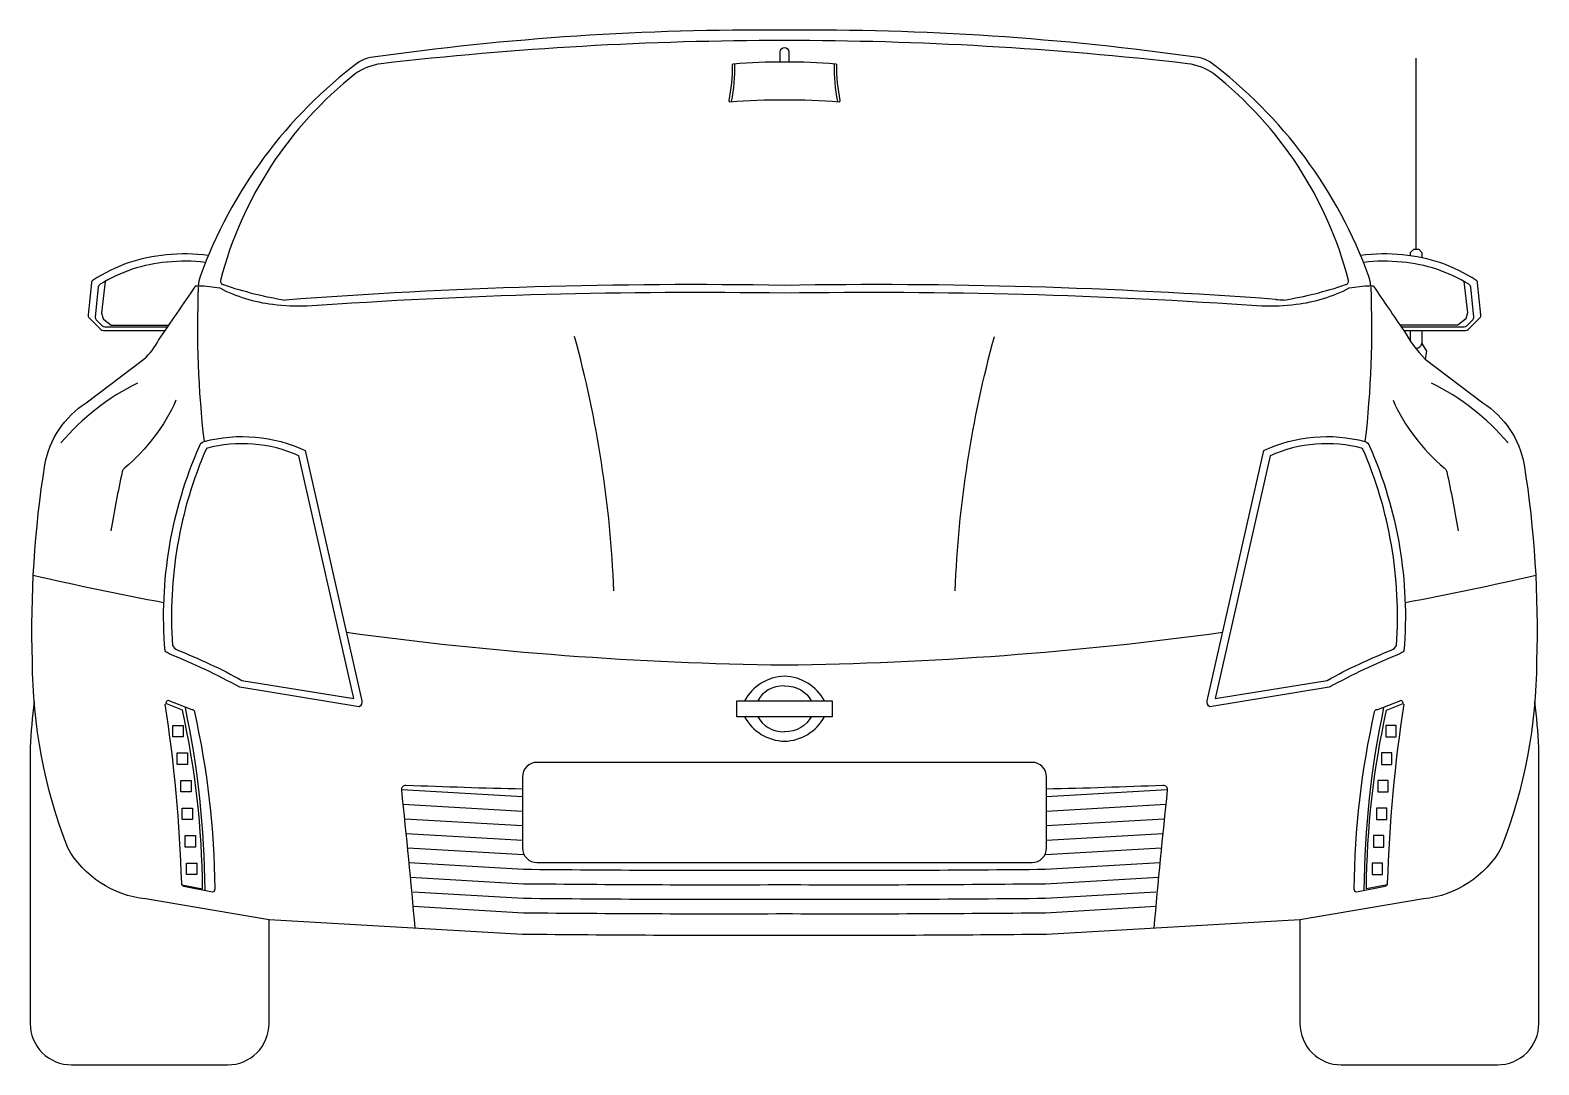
# Model space of a CAD drawing. Header units: millimetres. Extents: x -1041 to 1041, y 0 to 1427.
import ezdxf

# ---------------------------------------------------------------- set-up
doc = ezdxf.new("R2010")
doc.units = ezdxf.units.MM
doc.layers.add('ceco.net 216 Nissan Z350 - front', color=7, linetype='Continuous')

msp = doc.modelspace()

# ---------------------------------------------------------------- linework, layer by layer
at = {"layer": 'ceco.net 216 Nissan Z350 - front'}
for p, q in [((-983.7, 0), (-768.2, 0)), ((768.2, 0), (983.7, 0))]:
    msp.add_line(p, q, dxfattribs=at)
for points in [[(808.8, 1074.2, 0.043849), (806.4, 1087.1, 0.145406), (586.9, 1383.2, 0.08634), (571.4, 1389, 0.037763), (0, 1426.6, 0.037763), (-571.4, 1389, 0.08634), (-586.9, 1383.2, 0.145406), (-806.4, 1087.1, 0.043849), (-808.8, 1074.2)], [(-6, 1382.7), (-6, 1397, -1), (6, 1397), (6, 1382.6)], [(-73.1, 1328.3, 0.052888), (-68.4, 1380.3)], [(68.3, 1380.3, 0.052888), (73.1, 1328.3)], [(854.4, 1012.7, 0.058723), (883.8, 973.2), (963.3, 913.1, -0.207444), (1020.4, 827.6, -0.047714), (1037.6, 556.7, -0.092626), (989, 299.3, -0.243079), (881.7, 228.8), (711.1, 200), (361.4, 179.9, -0.003706), (0, 178.5, -0.003706), (-361.4, 179.9), (-711.1, 200), (-881.7, 228.8, -0.243079), (-989, 299.3, -0.092626), (-1037.6, 556.7, -0.047714), (-1020.4, 827.6, -0.207444), (-963.3, 913.1), (-883.8, 973.2, 0.093647), (-863.8, 999.2, 0.004093), (-812.4, 1074.2), (-800.9, 1074.2), (-779.3, 1071.3, 0.089404), (-706.1, 1048.8, 0.035248), (-658.4, 1046.5, -0.021826), (0, 1064.5, -0.021826), (658.4, 1046.5, 0.035248), (706.1, 1048.8, 0.089404), (779.3, 1071.3), (800.9, 1074.2), (812.4, 1074.2, 0.003352), (854.4, 1012.7), (939.8, 1012.7, 0.198848), (943.4, 1014.2), (959.4, 1030.2, 0.226158), (960.8, 1034.2), (956.2, 1078.4, 0.226245), (954, 1082.1, 0.123256), (852.9, 1116.9, 0.062413), (795.1, 1115.9)], [(-795.1, 1115.9, 0.062413), (-852.9, 1116.9, 0.123256), (-954, 1082.1, 0.226245), (-956.2, 1078.4), (-960.8, 1034.2, 0.226158), (-959.4, 1030.2), (-943.4, 1014.2, 0.198848), (-939.8, 1012.7), (-854.4, 1012.7)], [(-852, 1106.9, 0.117412), (-944.4, 1076.3, 0.232308), (-946.8, 1072.6), (-951.1, 1031.5, 0.226158), (-949.6, 1027.5), (-941.3, 1019.2, 0.198848), (-937.8, 1017.7), (-850.9, 1017.7)], [(-799.1, 1106.4, 0.059557), (-851.8, 1106.9)], [(851.8, 1106.9, 0.059557), (799.1, 1106.4)], [(850.9, 1017.7), (937.8, 1017.7, 0.198848), (941.3, 1019.2), (949.6, 1027.5, 0.226158), (951.1, 1031.5), (946.8, 1072.6, 0.232308), (944.4, 1076.3, 0.117412), (852, 1106.9)], [(-937.5, 1080.4), (-942.3, 1037.2, 0.101813), (-942.3, 1036.8), (-939.9, 1028.9, 0.155938), (-939.6, 1028.4), (-928.9, 1020.2, 0.165911), (-928.2, 1020), (-849.4, 1020)], [(-808.8, 1072.5, 0.038977), (-800.9, 859.5)], [(808.8, 1072.5, -0.038977), (800.9, 859.5)], [(937.5, 1080.4), (942.3, 1037.2, -0.101813), (942.3, 1036.8), (939.9, 1028.9, -0.155938), (939.6, 1028.4), (928.9, 1020.2, -0.165911), (928.2, 1020), (849.4, 1020)], [(-235.4, 653.8, 0.056674), (-289.6, 1004.2)], [(235.4, 653.8, -0.056674), (289.6, 1004.2)], [(870.8, 988.3, 0.021329), (871.6, 988.2, 0.313548), (879.3, 994.6)], [(-892.6, 940.2, 0.103298), (-998.4, 857.5)], [(998.4, 857.5, 0.103298), (892.6, 940.2)], [(-839.6, 916.6, -0.115611), (-910.3, 823.2, 0.166203), (-913.7, 817.7, 0.013091), (-929.6, 736.4, 0.013091)], [(839.6, 916.6, 0.115611), (910.3, 823.2, -0.166203), (913.7, 817.7, -0.013091), (929.6, 736.4, -0.013091)], [(-1036.5, 675.2, 0.009317), (-856.3, 637.5, 0.009317)], [(856.3, 637.5, 0.009317), (1036.5, 675.2)], [(-604.5, 596.5, 0.03071), (0, 551.4, 0.03071), (604.5, 596.5, 0.03071)], [(55.2, 501.9, 0.266904), (0, 535.8, 0.266904), (-55.2, 501.9)], [(-1035.3, 500.8, 0.018916), (-1040.8, 437.8), (-1040.8, 57, 0.414214), (-983.7, 0)], [(983.7, 0, 0.414214), (1040.8, 57), (1040.8, 437.8, 0.018916), (1035.3, 500.8)], [(-55.2, 480, 0.266904), (0, 446.2, 0.266904), (55.2, 480)], [(-509.6, 188.4, 0.005339), (-528.2, 379.1, -0.458398), (-522, 385.7, 0.004524), (-361.5, 380.6)], [(361.5, 380.6, 0.004524), (522, 385.7, -0.458398), (528.2, 379.1, 0.005339), (509.6, 188.4)], [(-519.9, 299), (-360.3, 289.8, 0.000011), (-359.3, 289.8, 0.000011)], [(359.3, 289.8, 0.000011), (360.3, 289.8), (519.9, 299)], [(-517.9, 278.9), (-360.3, 269.8, 0.0037), (0, 268.5, 0.0037), (360.3, 269.8), (517.9, 278.9)], [(-516, 258.8), (-360.3, 249.8, 0.0037), (0, 248.5, 0.0037), (360.3, 249.8), (516, 258.8)], [(-512.3, 238.6), (-360.3, 229.8, 0.0037), (0, 228.5, 0.0037), (360.3, 229.8), (512.3, 238.6)], [(-512.3, 218.6), (-360.3, 209.8, 0.0037), (0, 208.5, 0.0037), (360.3, 209.8), (512.3, 218.6)], [(-768.2, 0, 0.414214), (-711.1, 57), (-711.1, 200)], [(711.1, 200), (711.1, 57, 0.414214), (768.2, 0)]]:
    msp.add_lwpolyline(points, format="xyb", dxfattribs=at)
for points in [[(0, 1330.7, -0.022712), (75.2, 1328.1, 0.462813), (76.9, 1329.9, -0.048453), (72.1, 1378.3, 0.423208), (70.6, 1380.1, 0.022957), (0, 1382.7, 0.022957), (-70.6, 1380.1, 0.423208), (-72.1, 1378.3, -0.048453), (-76.9, 1329.9, 0.462813), (-75.2, 1328.1, -0.022712)], [(-751.7, 520.6, 0.032822), (-848.9, 566.6, -0.076051), (-854.7, 570.7, -0.125088), (-807.1, 853.1, -0.275536), (-800.9, 859.5, -0.177203), (-661.3, 847), (-583, 501.9, -0.327935), (-586.9, 493.8)], [(-844.4, 578.2, 0.1218), (-838, 572.1, -0.031687), (-748.7, 530.2), (-594, 505.1), (-670, 840, 0.169828), (-797.6, 850.1, 0.120335)], [(586.9, 493.8, -0.327935), (583, 501.9), (661.3, 847, -0.177203), (800.9, 859.5, -0.275536), (807.1, 853.1, -0.125088), (854.7, 570.7, -0.076051), (848.9, 566.6, 0.032822), (751.7, 520.6)], [(797.6, 850.1, 0.169828), (670, 840), (594, 505.1), (748.7, 530.2, -0.031687), (838, 572.1, 0.1218), (844.4, 578.2, 0.120335)], [(-361.5, 397.1), (-361.5, 299, 0.414214), (-341.5, 279), (341.5, 279, 0.414214), (361.5, 299), (361.5, 397.1, 0.414214), (341.5, 417.1), (-341.5, 417.1, 0.414214)]]:
    msp.add_lwpolyline(points, format="xyb", close=True, dxfattribs=at)
for points in [[(871.6, 1124.6), (871.6, 1388.3)], [(863.8, 1115.7), (863.8, 1120.4), (868.2, 1124.7), (871.6, 1124.6), (875, 1124.6), (879.3, 1120.4), (879.3, 1113)], [(863.8, 997.9), (863.8, 1012.7)], [(879.3, 1012.7), (879.3, 994.6), (885.7, 984.1), (883.8, 973.2)], [(-528.2, 379.5), (-361.5, 369.9)], [(361.5, 369.9), (528.2, 379.5)], [(-526.1, 359.4), (-361.5, 349.9)], [(361.5, 349.9), (526.1, 359.4)], [(-524, 339.3), (-361.5, 329.9)], [(361.5, 329.9), (524, 339.3)], [(-521.9, 319.2), (-361.5, 309.9)], [(361.5, 309.9), (521.9, 319.2)]]:
    msp.add_lwpolyline(points, dxfattribs=at)
at = {"layer": 'ceco.net 216 Nissan Z350 - front', "extrusion": (0.5, 0, 0.866025)}
for points, elevation in [([(502.3, 753.2, 0.474714), (497.5, 757.1)], -395.7), ([(497.5, 757.1, -0.03619), (250.3, 730.8, 0.398233), (246.5, 726.8), (238.7, 681, 0.417459), (242.7, 677, 0.060725), (486.6, 709.5, 0.341722), (489.6, 713.3)], -398.6), ([(248.4, 730.2), (242.7, 697, 0.060931), (488.9, 729.1)], -398.6), ([(240.7, 693, 0.057796), (492.8, 724.4)], -398.6)]:
    msp.add_lwpolyline(points, format="xyb", dxfattribs=dict(at, elevation=elevation))
at = {"layer": 'ceco.net 216 Nissan Z350 - front', "extrusion": (-0.358107, -0.933681, 0), "elevation": -164.6}
msp.add_lwpolyline([(-938.2, 11.5), (-973.7, 33.9)], dxfattribs=at)
at = {"layer": 'ceco.net 216 Nissan Z350 - front'}
msp.add_lwpolyline([(-65.8, 501.9), (65.8, 501.9), (65.8, 480), (-65.8, 480)], close=True, dxfattribs=at)
at = {"layer": 'ceco.net 216 Nissan Z350 - front', "extrusion": (-0.358107, 0.933681, 0), "elevation": 164.6}
msp.add_lwpolyline([(-938.2, 11.5), (-973.7, 33.9)], dxfattribs=at)
at = {"layer": 'ceco.net 216 Nissan Z350 - front', "extrusion": (-0.5, 0, 0.866025)}
for points, elevation in [([(-497.5, 757.1, 0.474714), (-502.3, 753.2)], -395.7), ([(-489.6, 713.3, 0.341722), (-486.6, 709.5, 0.060725), (-242.7, 677, 0.417459), (-238.7, 681), (-246.5, 726.8, 0.398233), (-250.3, 730.8, -0.03619), (-497.5, 757.1)], -398.6), ([(-492.8, 724.4, 0.057796), (-240.7, 693)], -398.6), ([(-248.4, 730.2), (-242.7, 697, -0.060931), (-488.9, 729.1)], -398.6)]:
    msp.add_lwpolyline(points, format="xyb", dxfattribs=dict(at, elevation=elevation))
at = {"layer": 'ceco.net 216 Nissan Z350 - front', "extrusion": (-0.37839, -0.925646, 0), "elevation": -138.3}
msp.add_lwpolyline([(-954, 19.4), (-978.7, 35.9)], dxfattribs=at)
at = {"layer": 'ceco.net 216 Nissan Z350 - front', "extrusion": (-0.37839, 0.925646, 0), "elevation": 138.3}
msp.add_lwpolyline([(-954, 19.4), (-978.7, 35.9)], dxfattribs=at)
at = {"layer": 'ceco.net 216 Nissan Z350 - front', "extrusion": (0.5, 0, 0.866025)}
for points, elevation in [([(452.4, 745.4), (468, 745.4), (468, 728.9), (452.4, 728.9)], -397.2), ([(414.3, 738.1), (430, 738.1), (430, 721.6), (414.3, 721.6)], -397.2), ([(376.3, 732.2), (392, 732.2), (392, 715.7), (376.3, 715.7)], -397.2), ([(338.4, 729.3), (354, 729.3), (354, 712.8), (338.4, 712.8)], -398.6), ([(300.3, 724.8), (316, 724.8), (316, 708.3), (300.3, 708.3)], -398.6), ([(262.3, 722.6), (277.9, 722.6), (277.9, 706.1), (262.3, 706.1)], -398.6)]:
    msp.add_lwpolyline(points, close=True, dxfattribs=dict(at, elevation=elevation))
at = {"layer": 'ceco.net 216 Nissan Z350 - front', "extrusion": (-0.5, 0, 0.866025)}
for points, elevation in [([(-452.4, 745.4), (-468, 745.4), (-468, 728.9), (-452.4, 728.9)], -397.2), ([(-414.3, 738.1), (-430, 738.1), (-430, 721.6), (-414.3, 721.6)], -397.2), ([(-376.3, 732.2), (-392, 732.2), (-392, 715.7), (-376.3, 715.7)], -397.2), ([(-338.4, 729.3), (-354, 729.3), (-354, 712.8), (-338.4, 712.8)], -398.6), ([(-300.3, 724.8), (-316, 724.8), (-316, 708.3), (-300.3, 708.3)], -398.6), ([(-262.3, 722.6), (-277.9, 722.6), (-277.9, 706.1), (-262.3, 706.1)], -398.6)]:
    msp.add_lwpolyline(points, close=True, dxfattribs=dict(at, elevation=elevation))
at = {"layer": 'ceco.net 216 Nissan Z350 - front'}
for centre, radius, start, end in [((-0.1, -3438.1), 4850.6, 89.9989, 96.5853), ((0.1, -3438.1), 4850.6, 83.4147, 90.0011), ((-546.4, 1301.9), 79.2, 97.2445, 125.3575), ((546.4, 1301.9), 79.2, 54.6425, 82.7555), ((-261.2, 947.4), 534.1, 128.305, 165.446), ((261.2, 947.4), 534.1, 14.554, 51.695), ((-773.2, 1080.8), 5, 170.6997, 261.6475), ((-608.1, 1559.5), 511.3, 251.0735, 260.904), ((-122.8, -6481.9), 7557.8, 89.0688, 94.29535), ((122.8, -6481.9), 7557.8, 85.78647, 90.9312), ((608.1, 1559.5), 511.3, 279.096, 288.9265), ((773.2, 1080.8), 5, 278.3525, 9.3002), ((698.5, 1256.7), 202.2, 264.2165, 267.2746)]:
    msp.add_arc(centre, radius, start, end, dxfattribs=at)
for start_param, end_param in [(1.570796, 2.789268), (3.493918, 4.712389)]:
    msp.add_ellipse((0, 491), major_axis=(39, 0), ratio=0.814143, start_param=start_param, end_param=end_param, dxfattribs=at)
at = {"layer": 'ceco.net 216 Nissan Z350 - front', "extrusion": (0, 0, -1)}
for start_param, end_param in [(1.570796, 2.789268), (3.493918, 4.712389)]:
    msp.add_ellipse((0, 491), major_axis=(-39, 0), ratio=0.814143, start_param=start_param, end_param=end_param, dxfattribs=at)

doc.saveas('drawing.dxf')
